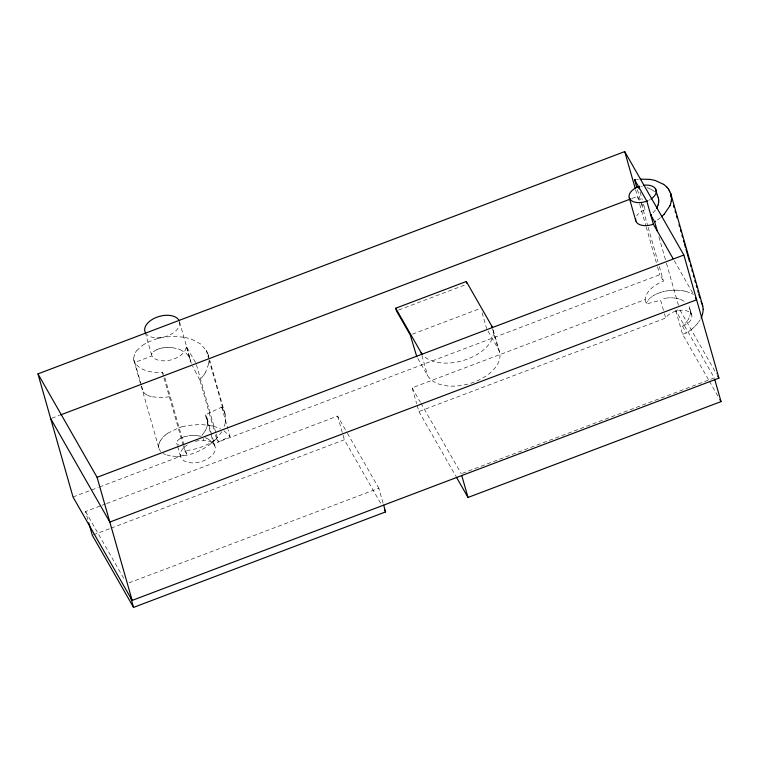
<?xml version="1.0" encoding="UTF-8"?>
<svg xmlns="http://www.w3.org/2000/svg" width="759" height="759" viewBox="0 0 759 759"><rect width="100%" height="100%" fill="white"/><g stroke="black" fill="none" stroke-linecap="round" stroke-linejoin="round"><path stroke-width="0.57" stroke-dasharray="3.79 2.85" d="M158.659 446.32L158.849 444.404M207.653 422.592L207.577 423.93M133.584 358.096L135.244 352.717M690.396 312.423L690.386 311.579M208.953 361.123L208.687 363.675M690.377 312.774L690.282 313.79M207.558 424.129L207.321 425.514M225.385 422.497L225.613 417.289M208.659 363.865L205.594 372.233M690.206 314.264L690.092 314.833M663.461 310.27L660.615 300.27L646.393 303.961L646.592 303.126M151.639 354.396L151.772 353.912M225.347 422.697L223.81 427.839M207.292 425.657L206.941 426.938M158.878 444.271L159.381 442.658M689.959 315.402L689.741 316.133M646.611 303.059L646.867 302.386M206.818 427.308L205.594 430.125M159.399 442.611L160.31 440.761M151.828 353.779L152.132 353.201M689.096 317.812L688.441 319.103M647.228 301.646L647.55 301.086M205.499 430.296L203.678 433.104M688.347 319.292L688.043 319.795M205.547 372.327L203.886 374.974M160.32 440.742L163.251 436.966M700.121 319.757L698.451 322.29M135.292 352.65L136.459 350.914M221.856 431.71L216.353 438.806M687.673 320.383L686.952 321.427M177.245 441.159L177.691 440.571M203.602 375.373L199.826 379.936L214.446 431.283M655.453 210.006L652.759 213.175M648.129 300.251L648.812 299.416M203.488 433.361L202.473 434.603M698.033 322.831L697.369 323.666M136.535 350.829L142.455 345.345M686.136 322.471L685.481 323.23M697.303 323.742L696.629 324.529M202.33 434.765L201.704 435.457M696.468 324.71L695.13 326.133M177.834 440.419L179.238 439.195M183.431 446.169L184.722 450.675A36.489 21.394 -15.9 0 0 216.543 438.617L215.49 434.954M216.268 438.901L211.192 443.474M649.249 298.942L650.008 298.202M163.337 436.871L165.168 435.182M684.419 324.368L683.584 325.184M694.675 326.588L693.033 328.097M153.375 351.796L154.105 351.218M692.92 328.201L692.493 328.562M650.454 297.803L651.772 296.76M682.721 325.962L683.271 325.867A13.985 8.197 -15.9 0 0 688.005 311.285A13.985 8.197 -15.9 0 0 665.681 318.049L418.892 411.539L416.957 404.765M165.234 435.125L167.511 433.38M692.369 328.666L690.699 330.013M682.436 326.209L686.326 333.002L686.904 332.641M660.387 217.748L657.266 220.11M211.078 443.569C201.031 451.292 189.788 456.036 176.572 456.406M690.472 330.184L688.555 331.56M154.314 351.066L155.215 350.487M142.559 345.279L147.644 342.271M167.654 433.285L178.754 427.772M179.447 439.044L180.139 438.598M652.427 296.295L653.698 295.479M653.784 295.431L655.624 294.426M180.376 438.455L181.154 438.028M155.481 350.326L156.278 349.908M147.777 342.205L156.752 338.799M156.411 349.842L157.635 349.301M222.159 407.773L221.694 407.128L205.338 414.822L213.696 444.167L230.053 436.472L228.117 429.698M656.231 294.131L658.138 293.287M181.705 437.763L182.568 437.383M182.71 437.326L184.095 436.823M157.711 349.273L158.963 348.817M658.366 293.202L660.415 292.452M643.509 204.171L645.074 209.655L644.239 209.987A13.985 8.197 -15.9 0 0 636.725 215.822M659.315 266.513L663.499 281.2L661.886 281.845A27.077 15.882 -15.9 0 0 645.141 299.568L412.137 387.84L416.644 403.636M195.528 362.565L186.278 346.389A17.979 10.541 -15.9 0 1 171.468 359.775A17.979 10.541 -15.9 0 1 152.056 355.914L134.865 362.423L133.736 359.747M51.802 418.237L59.525 415.315M631.934 198.469L637.475 196.372L645.074 209.655M398.665 310.033L465.941 284.54M412.45 334.15L479.735 308.657M73.016 496.993L98.385 487.392M99.486 486.974L186.6 453.967L184.342 446.017M216.543 438.617L218.421 441.918L659.789 274.711L663.499 281.2M87.797 519.45L85.549 511.547L101.023 505.684M102.133 505.266L105.444 504.004M106.554 503.587L337.584 416.065L346.882 432.326M93.404 534.829L109.989 528.549M111.099 528.131L344.339 439.765L381.521 504.801M129.011 582.865L378.836 488.217L383.342 504.023M462.364 473.341L714.295 377.897L675.795 310.545A27.077 15.882 -15.9 0 0 679.571 309.302L716.572 374.026M178.839 427.744L181.961 426.776M663.622 298.799L664.172 298.629M159.029 348.798L161.971 348.039M660.577 292.405L662.265 291.902M184.124 436.814L188.858 435.77M664.505 298.524L665.358 298.315M156.885 338.761L159.931 338.002M182.008 426.767L188.308 425.391M662.873 291.741L663.413 291.598M663.48 291.589L664.59 291.333M160.083 337.973L166.629 336.882M169.333 396.682L163.299 397.564M665.785 298.221L666.459 298.097M665.33 291.181L666.829 290.906M162.122 348.011L163.716 347.764M666.99 290.877L669.182 290.564M188.45 425.363L201.268 424.471L213.137 426.103M666.876 298.031L667.721 297.926M636.659 179.494L638.48 179.266M163.783 347.755L165.462 347.594M188.887 435.77L190.462 435.619M166.733 336.873L175.965 336.436L184.712 337.338M669.571 290.517L670.909 290.384M670.984 290.374L674.732 290.175M668.176 297.879L669.011 297.832M162.891 397.602L151.477 396.777M190.632 435.609L192.255 435.543M165.633 347.584L167.255 347.518M669.628 297.803L670.15 297.794M167.284 347.518L168.963 347.518M192.435 435.543L195.926 435.619M674.808 290.175L675.918 290.175M176.439 456.406L170.595 455.96M670.7 297.794L671.44 297.803M676.06 290.175L679.912 290.374M169.153 347.527L172.359 347.736M672.047 297.832L672.891 297.879M196.021 435.628L197.748 435.789M641.383 186.705L642.313 186.78M673.489 297.917L674.163 297.983M680.5 290.441L683.944 290.963M674.343 298.012L674.855 298.069M172.559 347.755L177.549 348.732M197.957 435.818L199.598 436.064M674.912 298.078L675.425 298.154M170.49 455.941L165.823 454.698M199.712 436.083L201.135 436.368M676.383 298.315L677.161 298.467M184.835 337.357L191.448 339.121M684.001 290.972L685.7 291.342M677.275 298.496L678.764 298.875M685.908 291.399L690.671 292.983M151.297 396.729L147.189 395.145M213.526 426.207L219.55 428.361M647.019 187.672L648.006 187.976M178.82 444.869L178.052 444.575M178.28 348.941L179.845 349.491M679.656 299.15L680.472 299.435M648.205 188.042L649.353 188.469M191.505 339.14L200.338 343.808L206.296 350.44M180.035 349.567L185.708 352.878M165.671 454.641L163.944 453.844M205.215 437.63L206.619 438.247M680.975 299.634L681.933 300.052M649.723 188.621L653.138 190.537M691.345 293.278L693.555 294.416M219.664 428.418L220.546 428.835M682.037 300.099L683.072 300.621M206.695 438.275L208.099 439.025M163.802 453.768L163.346 453.512M147.113 395.107L145.557 394.13M683.498 300.868L684.191 301.295M208.27 439.119L212.055 442.099M223.886 430.751L230.053 436.472M653.29 190.642L654.619 191.742M145.434 394.035L144.201 392.953M185.813 352.963L188.014 355.278M160.832 451.558L160.073 450.647M144.115 392.868L143.318 391.9M212.141 442.193L213.023 443.228M213.089 443.303L213.668 444.11M188.099 355.392L188.839 356.474M205.338 414.822L206.287 416.492M159.883 450.372L159.267 449.243M222.444 408.2L224.455 412.156M188.896 356.569L189.589 357.85M674.286 260.754L693.669 294.653M675.795 310.545L682.55 334.245L708.802 380.164M709.38 381.189L718.137 396.492M488.103 331.19L498.255 348.96A37.997 22.277 -15.9 0 1 474.242 382.043A37.997 22.277 -15.9 0 1 427.668 375.696L417.516 357.925M412.137 387.84L420.325 402.156M420.913 403.181L461.263 473.758M418.892 411.539L455.732 475.978M347.461 433.342L378.836 488.217M141.288 384.993L134.817 362.366L135.282 363.115A36.489 21.394 -15.9 0 0 162.398 372.327L163.346 373.978M184.722 450.675L186.6 453.967M85.549 511.547L124.476 579.629M199.826 379.936L196.439 373.599M196.258 373.257L192.653 366.199M206.761 351.294L206.344 350.535L208.44 357.868M689.068 306.608L690.975 313.571M206.875 351.502L207.757 353.523M191.277 363.371L186.278 346.389M189.665 358.011L190.87 362.318M206.42 416.767L206.884 417.924M159.162 448.996L158.973 448.427M224.455 412.184L225.186 414.594M151.715 355.364L145.785 334.387M207.795 353.628L209.484 359.415M689.684 308.031L689.874 308.609M206.922 418.029L207.311 419.395M176.743 443.256L177.369 445.41M177.682 446.491L180.794 457.288M225.062 414.091L209.797 360.525M179.541 322.006L190.462 360.193M691.677 314.919L689.978 308.941M658.926 236.836L665.624 260.337M666.459 263.278L679.011 307.348M640.074 192.103L642.256 199.778M637.437 189.693L640.558 200.661M641.469 203.839L647.607 225.385M648.158 227.339L657.92 261.618M635.568 189.655L639.42 203.184M639.742 204.313L645.89 225.888M646.213 227.026L657.209 265.631M657.531 266.76L659.789 274.711M664.41 313.6L665.681 318.049M645.141 299.568L646.393 303.961M499.726 352.764L493.16 329.729A37.997 22.277 -15.9 0 1 467.677 359.007A37.997 22.277 -15.9 0 1 423.75 356.018M492.515 328.799L498.255 348.96M482.126 312.774L486.652 328.647M421.928 355.535L427.668 375.696M337.584 416.065L344.339 439.765M208.962 359.7L223.061 409.215M221.694 407.128L227.795 428.569M196.429 364.709L215.841 432.829M216.163 433.968L218.421 441.918M203.08 438.332L203.659 440.372M164.931 377.897L184.01 444.888M162.398 372.327L163.659 376.758M163.982 377.868L183.118 445.049M141.61 386.122L143.223 391.767M133.84 360.221L140.937 385.107M141.231 386.151L158.982 448.465M207.084 418.522L214.873 446.026M208.251 355.041L208.725 357.176M690.092 309.416L690.216 309.995M207.311 419.414L207.568 420.894M225.205 414.67L225.603 417.175M158.783 447.658L158.659 446.548M133.698 359.586L133.584 358.314M690.254 310.222L690.348 311.057M207.587 421.065L207.662 422.402M179.551 321.901A17.979 10.541 -15.9 0 1 167.236 335.981A17.979 10.541 -15.9 0 1 146.383 334.083M195.414 441.358A17.979 10.541 -15.9 0 1 214.949 450.808A17.979 10.541 -15.9 0 1 188.412 462.459A17.979 10.541 -15.9 0 1 187.179 444.973M686.326 333.002A27.077 15.882 -15.9 0 1 682.55 334.245M649.865 199.693A13.985 8.197 -15.9 0 1 648.755 200.281"/><path stroke-width="1.14" d="M658.727 200.974L658.689 199.949M658.717 201.249L658.641 202.311M703.062 311.209L703.138 309.226M671.364 200.272L671.459 199.038A28.225 20.901 -15.9 0 0 671.497 197.843L671.449 197.625M658.622 202.53L658.433 203.583M702.967 311.977L702.711 313.401M671.108 201.875L670.529 204.048M658.385 203.82L658.081 204.902M702.549 314.046L701.838 316.237M658.006 205.158L656.99 207.52M701.733 316.503L701.098 317.945M670.017 205.442L669.78 206.002M669.723 206.116L664.049 214.342M656.848 207.786L656.535 208.345M663.983 214.417L661.535 216.761M651.44 214.436L650.861 214.939M655.662 221.182L654.675 221.799L657.256 230.964M654.647 221.818L650.767 215.025M637.674 186.951L639.695 186.619M37.95 373.893L624.723 151.601L683.85 255.024L718.925 378.134L132.151 600.416L73.016 496.993L37.95 373.893L97.076 477.316L132.151 600.416M60.625 414.898L630.824 198.886M416.786 356.664L410.249 334.985L396.464 310.867L395.705 308.23L466.301 281.494L491.699 325.915A37.997 22.277 -15.9 0 1 492.563 327.736M97.076 477.316L683.85 255.024M88.765 522.828L92.304 535.247L133.556 607.399L385.591 511.917L383.656 505.143M456.311 477.003L468.009 497.458L721.05 401.596L714.617 379.026M636.81 187.501L634.619 179.817L635.7 179.636M640.226 179.115L649.941 179.39M650.027 179.399L654.922 180.395M655.15 180.452L663.698 184.38M663.717 184.399L666.791 187.037M666.857 187.103L668.091 188.555M668.281 188.82L669.087 190.016M700.946 301.522L701.458 302.471M634.619 179.817L646.801 201.126L653.366 224.161L673.11 258.696M695.434 297.737L696.61 299.796L109.827 522.078L50.701 418.655M717.748 376.075L718.925 378.134M719.883 399.557L721.05 401.596M395.705 308.23L421.103 352.65A37.997 22.277 -15.9 0 0 422.26 354.377M384.424 509.887L385.591 511.917M657.256 195.158L658.176 197.34M701.819 303.23L702.36 304.653M670.681 193.45L669.144 190.12L669.618 191.818M658.205 197.416L658.489 198.526M702.473 305.023L702.701 305.849M702.559 305.298L670.719 193.564L671.165 195.291M670.614 195.3L671.108 197.036M673.584 205.717L674.077 207.454M675.064 210.936L675.557 212.672M676.544 216.144L677.047 217.88M679.02 224.825L679.514 226.571M680.51 230.043L681.003 231.78M681.99 235.252L682.483 236.988M683.479 240.461L683.973 242.206M684.466 243.943L685.453 247.415M685.956 249.151L689.419 261.314M690.405 264.787L690.899 266.523M691.885 269.995L692.388 271.731M693.375 275.213L693.868 276.95M694.855 280.422L695.358 282.158M696.345 285.631L696.838 287.367M697.825 290.849L698.327 292.585M698.821 294.321L699.807 297.794M655.349 188.488L656.051 190.974M656.174 191.391L657.237 195.12M638.509 186.61L639.135 188.811M624.723 151.601L635.245 188.536M629.277 197.9L635.833 220.935M491.699 325.915L492.107 327.357M466.301 281.494L466.861 283.468M461.899 476.016L468.009 497.458M421.103 352.65L421.52 354.092M130.662 597.238L133.556 607.399M702.711 305.915L702.825 306.408M658.518 198.697L658.67 199.75M671.222 195.566L671.449 197.482M702.929 306.978L703.138 309.046M145.681 333.173A17.979 10.541 -15.9 0 1 157.16 317.101A17.979 10.541 -15.9 0 1 179.219 320.886M643.433 185.329A13.985 8.197 -15.9 0 1 655.691 189.029A13.985 8.197 -15.9 0 1 650.937 199.038M647.636 200.793A13.985 8.197 -15.9 0 1 629.628 198.706A13.985 8.197 -15.9 0 1 639.666 186.211M653.366 224.161A13.985 8.197 -15.9 0 1 635.663 218.507M671.421 200.262A28.197 20.702 -18.8 0 1 671.241 201.514M670.614 204.076A28.168 20.227 -22.8 0 1 670.14 205.366"/></g></svg>
